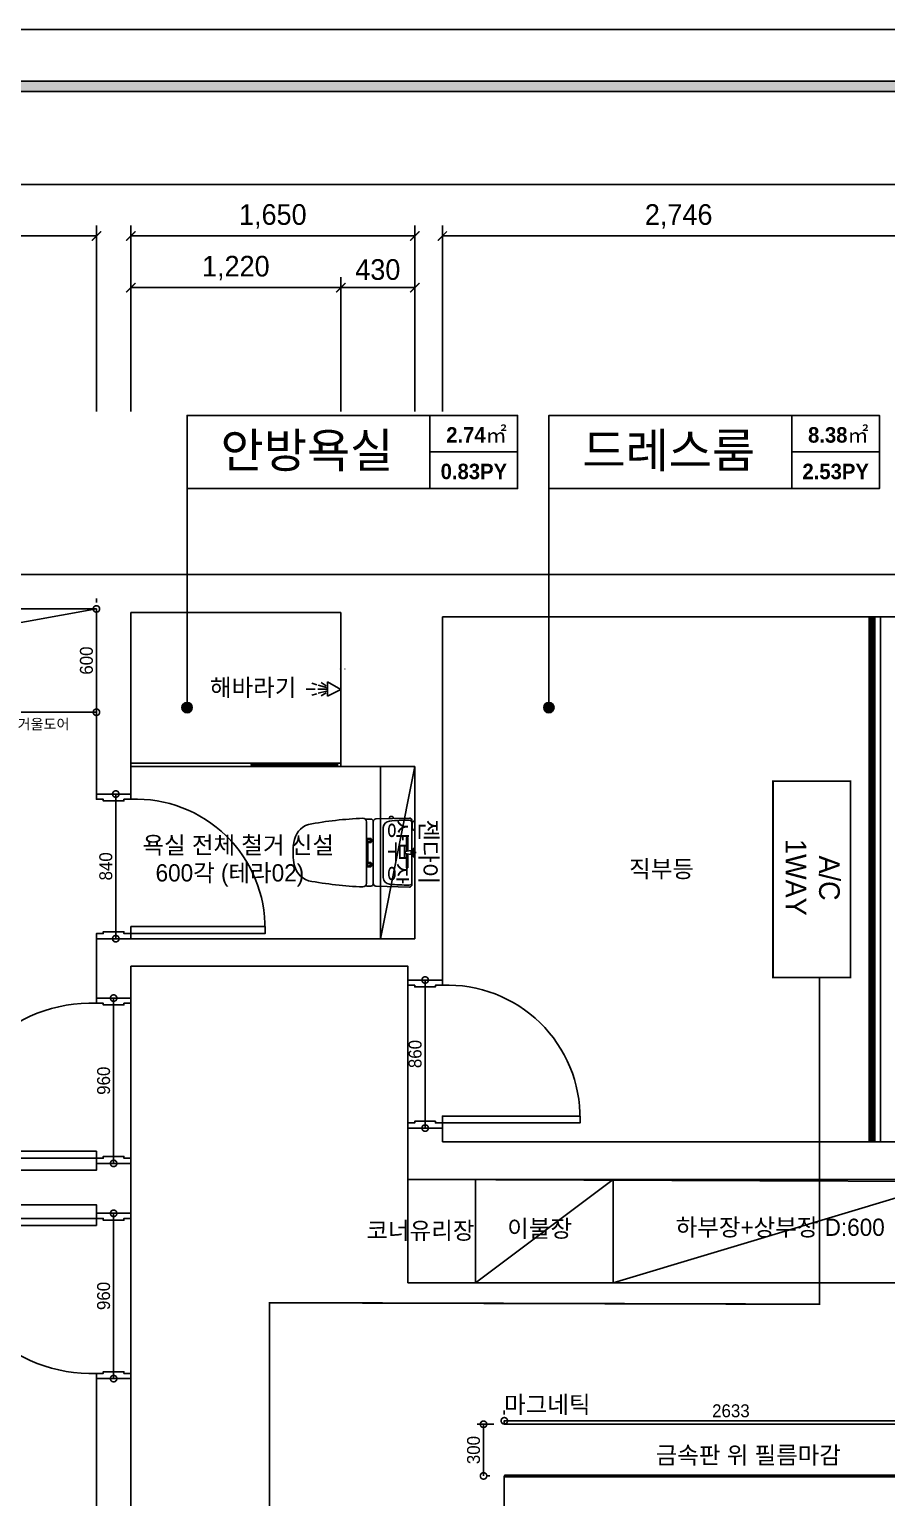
# Model space of a CAD drawing. Header units: inches. Extents: x 220271 to 272471, y 4186 to 23206.
# Drawn here: x 230589 to 235570, y 14079 to 22606 of the extents above; entities that cross this region are included whole.
import ezdxf
from ezdxf.enums import TextEntityAlignment as Align

# ---------------------------------------------------------------- set-up
doc = ezdxf.new("R2010")
doc.units = ezdxf.units.IN
doc.header["$LTSCALE"] = 50
doc.header["$MEASUREMENT"] = 0
for name, pattern in [('HID', [2.5, 1.5, -1]), ('HID2', [1, 0.5, -0.5]), ('HIDDEN', [0.375, 0.25, -0.125])]:
    doc.linetypes.add(name, pattern=pattern)
for name, color, linetype in [('0-ELC TEXT', 7, 'Continuous'), ('03-TEXT', 3, 'Continuous'), ('06-FUR', 6, 'Continuous'), ('06-LIGHT', 4, 'Continuous'), ('07-DIM WAL', 5, 'Continuous'), ('3.기호.계단선', 30, 'Continuous'), ('BATH', 4, 'Continuous'), ('CEIL-LIGHT', 7, 'Continuous'), ('CO-BATH', 6, 'Continuous'), ('CO-DO-FR', 7, 'Continuous'), ('CO-DOOR', 8, 'Continuous'), ('F-WALL1', 2, 'Continuous'), ('fin', 5, 'Continuous'), ('FORM(YOURNAME)-1', 1, 'Continuous'), ('FORM(YOURNAME)-11', 1, 'Continuous'), ('HL', 6, 'HIDDEN'), ('TOILET-1', 6, 'Continuous'), ('설비', 140, 'Continuous'), ('욕실설비', 3, 'Continuous')]:
    doc.layers.add(name, color=color, linetype=linetype)
doc.styles.add('YOURNAME', font='HY울릉도M.TTF')
doc.styles.add('넥슨고딕', font='NEXONLv1GothicBold.ttf')
doc.styles.add('스타일1', font='HY울릉도M.TTF')
doc.styles.add('코레일둥고', font='Korail_Round_Gothic_Medium.ttf')
doc.dimstyles.new('30', dxfattribs={"dimscale": 30, "dimtxt": 2.5, "dimasz": 2.5, "dimexe": 1.25, "dimexo": 2, "dimtad": 1, "dimdec": 0, "dimtxsty": '스타일1', "dimblk": 'DOTSMALL', "dimcen": 2.5, "dimclrd": 1, "dimclre": 1, "dimclrt": 7, "dimadec": 0, "dimazin": 0, "dimtfac": 1, "dimtdec": 0, "dimtix": 1, "dimtmove": 0, "dimatfit": 3, "dimldrblk": 'DOTSMALL', "dimfxl": 1.25, "dimarcsym": 0})
doc.dimstyles.new('YOURNAME-60', dxfattribs={"dimscale": 60, "dimtxt": 2, "dimasz": 0.9, "dimexe": 1, "dimexo": 3, "dimgap": 0.7, "dimtad": 1, "dimdec": 0, "dimzin": 0, "dimdsep": 46, "dimlunit": 6, "dimtxsty": 'YOURNAME', "dimblk": 'ARCHTICK', "dimcen": 0, "dimclrd": 1, "dimclre": 1, "dimclrt": 7, "dimadec": 0, "dimazin": 0, "dimtfac": 1, "dimtdec": 0, "dimtix": 1, "dimtmove": 2, "dimatfit": 3, "dimldrblk": 'ARCHTICK', "dimfxl": 1, "dimtolj": 1, "dimtzin": 0, "dimarcsym": 0})

# ---------------------------------------------------------------- blocks, each defined once
blk = doc.blocks.new('FORM-ELEVATION')
at = {"layer": 'FORM(YOURNAME)-11'}
h = blk.add_hatch(color=256, dxfattribs=at)
h.dxf.hatch_style = 1
h.paths.add_polyline_path([(-10309, 35708), (71691, 35708), (71691, 35508), (-10309, 35508)])
h.paths.add_polyline_path([(-10309, -21492), (71691, -21492), (71691, -21692), (-10309, -21692)])
at = {"layer": 'Defpoints', "color": 158}
for points in [[(-10309, -21692), (71691, -21692), (71691, 35708), (-10309, 35708)], [(-8309, 33708), (61071, 33708), (61071, -19692), (-8309, -19692)]]:
    blk.add_lwpolyline(points, close=True, dxfattribs=at)
at = {"layer": 'FORM(YOURNAME)-11', "color": 250}
blk.add_lwpolyline([(-11309, -22692), (72691, -22692), (72691, 36708), (-11309, 36708)], close=True, dxfattribs=at)
at = {"layer": 'FORM(YOURNAME)-11'}
blk.add_lwpolyline([(-10309, 35708), (71691, 35708), (71691, 35508), (-10309, 35508)], close=True, dxfattribs=at)
at = {"layer": 'FORM(YOURNAME)-11', "color": 3, "style": 'YOURNAME'}
for tag, height, p in [('1', 450, (71041, -1219)), ('2', 450, (71041, -1863)), ('3', 450, (71041, -3150)), ('4', 450, (71041, -5081)), ('5', 515, (71041, -7398)), ('6', 515, (71041, -9650)), ('7', 515, (71041, -11903)), ('8', 515, (71041, -14155)), ('9', 515, (71041, -16408)), ('10', 515, (66791, -18596)), ('11', 515, (71041, -18660)), ('12', 515, (66791, -20848)), ('13', 515, (71041, -20848))]:
    blk.add_attdef(tag, text='', height=height, dxfattribs=at).set_placement(p, align=Align.MIDDLE_RIGHT)
blk = doc.blocks.new('_ArchTick')
at = {"color": 0, "linetype": 'ByBlock', "const_width": 0.15}
blk.add_lwpolyline([(-0.5, -0.5), (0.5, 0.5)], dxfattribs=at)
blk = doc.blocks.new('*D57')
at = {"layer": '07-DIM WAL', "color": 1, "lineweight": -2, "transparency": 16777216}
for p, q in [((232988.8, 20386.1), (232988.8, 21466.1)), ((235734.8, 21406.1), (232988.8, 21406.1)), ((235734.8, 20386.1), (235734.8, 21466.1))]:
    blk.add_line(p, q, dxfattribs=at)
at = {"layer": 'Defpoints', "color": 0, "transparency": 16777216}
for p in [(232988.8, 21406.1), (232988.8, 20206.1), (235734.8, 20206.1)]:
    blk.add_point(p, dxfattribs=at)
at = {"layer": '07-DIM WAL', "color": 1, "lineweight": -2, "transparency": 16777216, "xscale": 54, "yscale": 54, "zscale": 54, "rotation": 180}
blk.add_blockref('_ArchTick', (232988.8, 21406.1), dxfattribs=at)
at = {"layer": '07-DIM WAL', "color": 1, "lineweight": -2, "transparency": 16777216, "xscale": 54, "yscale": 54, "zscale": 54}
blk.add_blockref('_ArchTick', (235734.8, 21406.1), dxfattribs=at)
at = {"layer": '07-DIM WAL', "color": 7, "transparency": 16777216, "insert": (234361.8, 21519.7), "char_height": 120, "attachment_point": 5, "style": 'YOURNAME'}
blk.add_mtext('\\A1;2,746', dxfattribs=at)
blk = doc.blocks.new('*D58')
at = {"layer": '07-DIM WAL', "color": 1, "lineweight": -2, "transparency": 16777216}
for p, q in [((231178.8, 20386.1), (231178.8, 21466.1)), ((232828.8, 21406.1), (231178.8, 21406.1)), ((232828.8, 20386.1), (232828.8, 21466.1))]:
    blk.add_line(p, q, dxfattribs=at)
at = {"layer": 'Defpoints', "color": 0, "transparency": 16777216}
for p in [(231178.8, 21406.1), (231178.8, 20206.1), (232828.8, 20206.1)]:
    blk.add_point(p, dxfattribs=at)
at = {"layer": '07-DIM WAL', "color": 1, "lineweight": -2, "transparency": 16777216, "xscale": 54, "yscale": 54, "zscale": 54, "rotation": 180}
blk.add_blockref('_ArchTick', (231178.8, 21406.1), dxfattribs=at)
at = {"layer": '07-DIM WAL', "color": 1, "lineweight": -2, "transparency": 16777216, "xscale": 54, "yscale": 54, "zscale": 54}
blk.add_blockref('_ArchTick', (232828.8, 21406.1), dxfattribs=at)
at = {"layer": '07-DIM WAL', "color": 7, "transparency": 16777216, "insert": (232003.8, 21519.7), "char_height": 120, "attachment_point": 5, "style": 'YOURNAME'}
blk.add_mtext('\\A1;1,650', dxfattribs=at)
blk = doc.blocks.new('*D59')
at = {"layer": '07-DIM WAL', "color": 1, "lineweight": -2, "transparency": 16777216}
for p, q in [((231178.8, 20386.1), (231178.8, 21166.1)), ((232398.8, 20386.1), (232398.8, 21166.1)), ((231178.8, 21106.1), (232398.8, 21106.1))]:
    blk.add_line(p, q, dxfattribs=at)
at = {"layer": 'Defpoints', "color": 0, "transparency": 16777216}
for p in [(232398.8, 21106.1), (231178.8, 20206.1), (232398.8, 20206.1)]:
    blk.add_point(p, dxfattribs=at)
at = {"layer": '07-DIM WAL', "color": 1, "lineweight": -2, "transparency": 16777216, "xscale": 54, "yscale": 54, "zscale": 54, "rotation": 180}
blk.add_blockref('_ArchTick', (231178.8, 21106.1), dxfattribs=at)
at = {"layer": '07-DIM WAL', "color": 1, "lineweight": -2, "transparency": 16777216, "xscale": 54, "yscale": 54, "zscale": 54}
blk.add_blockref('_ArchTick', (232398.8, 21106.1), dxfattribs=at)
at = {"layer": '07-DIM WAL', "color": 7, "transparency": 16777216, "insert": (231788.8, 21219.7), "char_height": 120, "attachment_point": 5, "style": 'YOURNAME'}
blk.add_mtext('\\A1;1,220', dxfattribs=at)
blk = doc.blocks.new('*D60')
at = {"layer": '07-DIM WAL', "color": 1, "lineweight": -2, "transparency": 16777216}
for p, q in [((232398.8, 20386.1), (232398.8, 21166.1)), ((232828.8, 20386.1), (232828.8, 21166.1)), ((232398.8, 21106.1), (232828.8, 21106.1))]:
    blk.add_line(p, q, dxfattribs=at)
at = {"layer": 'Defpoints', "color": 0, "transparency": 16777216}
for p in [(232828.8, 21106.1), (232398.8, 20206.1), (232828.8, 20206.1)]:
    blk.add_point(p, dxfattribs=at)
at = {"layer": '07-DIM WAL', "color": 1, "lineweight": -2, "transparency": 16777216, "xscale": 54, "yscale": 54, "zscale": 54, "rotation": 180}
blk.add_blockref('_ArchTick', (232398.8, 21106.1), dxfattribs=at)
at = {"layer": '07-DIM WAL', "color": 1, "lineweight": -2, "transparency": 16777216, "xscale": 54, "yscale": 54, "zscale": 54}
blk.add_blockref('_ArchTick', (232828.8, 21106.1), dxfattribs=at)
at = {"layer": '07-DIM WAL', "color": 7, "transparency": 16777216, "insert": (232613.8, 21210.5), "char_height": 120, "attachment_point": 5, "style": 'YOURNAME'}
blk.add_mtext('\\A1;430', dxfattribs=at)
blk = doc.blocks.new('*D61')
at = {"layer": '07-DIM WAL', "color": 1, "lineweight": -2, "transparency": 16777216}
for p, q in [((226258.8, 20386.1), (226258.8, 21466.1)), ((230978.8, 21406.1), (226258.8, 21406.1)), ((230978.8, 20386.1), (230978.8, 21466.1))]:
    blk.add_line(p, q, dxfattribs=at)
at = {"layer": 'Defpoints', "color": 0, "transparency": 16777216}
for p in [(226258.8, 21406.1), (226258.8, 20206.1), (230978.8, 20206.1)]:
    blk.add_point(p, dxfattribs=at)
at = {"layer": '07-DIM WAL', "color": 1, "lineweight": -2, "transparency": 16777216, "xscale": 54, "yscale": 54, "zscale": 54, "rotation": 180}
blk.add_blockref('_ArchTick', (226258.8, 21406.1), dxfattribs=at)
at = {"layer": '07-DIM WAL', "color": 1, "lineweight": -2, "transparency": 16777216, "xscale": 54, "yscale": 54, "zscale": 54}
blk.add_blockref('_ArchTick', (230978.8, 21406.1), dxfattribs=at)
at = {"layer": '07-DIM WAL', "color": 7, "transparency": 16777216, "insert": (228618.8, 21519.7), "char_height": 120, "attachment_point": 5, "style": 'YOURNAME'}
blk.add_mtext('\\A1;4,720', dxfattribs=at)
blk = doc.blocks.new('_DOTSMALL')
at = {"color": 0, "linetype": 'ByBlock', "const_width": 0.5}
blk.add_lwpolyline([(-0.0625, 0, 1), (0.0625, 0, 1)], format="xyb", close=True, dxfattribs=at)
blk = doc.blocks.new('*D76')
at = {"layer": '07-DIM WAL', "color": 1, "lineweight": -2, "transparency": 16777216}
for p, q in [((231091.2, 17325.1), (231091.2, 18165.1)), ((231138.8, 18165.1), (231128.7, 18165.1)), ((231138.8, 17325.1), (231128.7, 17325.1))]:
    blk.add_line(p, q, dxfattribs=at)
at = {"layer": 'Defpoints', "color": 0, "transparency": 16777216}
for p in [(231078.8, 18165.1), (231091.2, 18165.1), (231078.8, 17325.1)]:
    blk.add_point(p, dxfattribs=at)
at = {"layer": '07-DIM WAL', "color": 1, "lineweight": -2, "transparency": 16777216, "xscale": 75, "yscale": 75, "zscale": 75}
for p, rotation in [((231091.2, 18165.1), 90), ((231091.2, 17325.1), 270)]:
    blk.add_blockref('_DOTSMALL', p, dxfattribs=dict(at, rotation=rotation))
at = {"layer": '07-DIM WAL', "color": 7, "transparency": 16777216, "insert": (231033.5, 17745.1), "char_height": 75, "attachment_point": 5, "rotation": 90, "style": '스타일1'}
blk.add_mtext('840', dxfattribs=at)
blk = doc.blocks.new('*D77')
at = {"layer": '07-DIM WAL', "color": 1, "lineweight": -2, "transparency": 16777216}
for p, q in [((231078.8, 16980.1), (231078.8, 16020.1)), ((231138.8, 16980.1), (231116.3, 16980.1)), ((231138.8, 16020.1), (231116.3, 16020.1))]:
    blk.add_line(p, q, dxfattribs=at)
at = {"layer": 'Defpoints', "color": 0, "transparency": 16777216}
for p in [(231078.8, 16980.1), (231078.8, 16020.1), (231078.8, 16020.1)]:
    blk.add_point(p, dxfattribs=at)
at = {"layer": '07-DIM WAL', "color": 1, "lineweight": -2, "transparency": 16777216, "xscale": 75, "yscale": 75, "zscale": 75}
for p, rotation in [((231078.8, 16980.1), 89.99999999657288), ((231078.8, 16020.1), 269.9999999965729)]:
    blk.add_blockref('_DOTSMALL', p, dxfattribs=dict(at, rotation=rotation))
at = {"layer": '07-DIM WAL', "color": 7, "transparency": 16777216, "insert": (231020.9, 16500.1), "char_height": 75, "attachment_point": 5, "rotation": 90, "style": '스타일1'}
blk.add_mtext('960', dxfattribs=at)
blk = doc.blocks.new('*D78')
at = {"layer": '07-DIM WAL', "color": 1, "lineweight": -2, "transparency": 16777216}
for p, q in [((232828.8, 17085.1), (232851.3, 17085.1)), ((232888.8, 16225.1), (232888.8, 17085.1)), ((232828.8, 16225.1), (232851.3, 16225.1))]:
    blk.add_line(p, q, dxfattribs=at)
at = {"layer": 'Defpoints', "color": 0, "transparency": 16777216}
for p in [(232888.8, 17085.1), (232888.8, 17085.1), (232888.8, 16225.1)]:
    blk.add_point(p, dxfattribs=at)
at = {"layer": '07-DIM WAL', "color": 1, "lineweight": -2, "transparency": 16777216, "xscale": 75, "yscale": 75, "zscale": 75}
for p, rotation in [((232888.8, 17085.1), 90), ((232888.8, 16225.1), 270)]:
    blk.add_blockref('_DOTSMALL', p, dxfattribs=dict(at, rotation=rotation))
at = {"layer": '07-DIM WAL', "color": 7, "transparency": 16777216, "insert": (232830.9, 16655.1), "char_height": 75, "attachment_point": 5, "rotation": 90, "style": '스타일1'}
blk.add_mtext('860', dxfattribs=at)
blk = doc.blocks.new('*D79')
at = {"layer": '07-DIM WAL', "color": 1, "lineweight": -2, "transparency": 16777216}
for p, q in [((231078.8, 15730.1), (231078.8, 14770.1)), ((231138.8, 15730.1), (231116.3, 15730.1)), ((231138.8, 14770.1), (231116.3, 14770.1))]:
    blk.add_line(p, q, dxfattribs=at)
at = {"layer": 'Defpoints', "color": 0, "transparency": 16777216}
for p in [(231078.8, 15730.1), (231078.8, 14770.1), (231078.8, 14770.1)]:
    blk.add_point(p, dxfattribs=at)
at = {"layer": '07-DIM WAL', "color": 1, "lineweight": -2, "transparency": 16777216, "xscale": 75, "yscale": 75, "zscale": 75}
for p, rotation in [((231078.8, 15730.1), 90), ((231078.8, 14770.1), 270)]:
    blk.add_blockref('_DOTSMALL', p, dxfattribs=dict(at, rotation=rotation))
at = {"layer": '07-DIM WAL', "color": 7, "transparency": 16777216, "insert": (231020.9, 15250.1), "char_height": 75, "attachment_point": 5, "rotation": 90, "style": '스타일1'}
blk.add_mtext('960', dxfattribs=at)
blk = doc.blocks.new('vudausseh')
at = {"layer": 'CO-DO-FR'}
for points in [[(234787.2, 41355.5), (234587.2, 41355.5), (234587.2, 41325.5), (234627.2, 41325.5), (234627.2, 41315.5), (234747.2, 41315.5), (234747.2, 41325.5), (234787.2, 41325.5), (234787.2, 41355.5)], [(234787.2, 40515.5), (234587.2, 40515.5), (234587.2, 40545.5), (234627.2, 40545.5), (234627.2, 40555.5), (234747.2, 40555.5), (234747.2, 40545.5), (234787.2, 40545.5), (234787.2, 40515.5)], [(236597.2, 40275.5), (236397.2, 40275.5), (236397.2, 40245.5), (236437.2, 40245.5), (236437.2, 40235.5), (236557.2, 40235.5), (236557.2, 40245.5), (236597.2, 40245.5), (236597.2, 40275.5)], [(234587.2, 40170.5), (234787.2, 40170.5), (234787.2, 40140.5), (234747.2, 40140.5), (234747.2, 40130.5), (234627.2, 40130.5), (234627.2, 40140.5), (234587.2, 40140.5), (234587.2, 40170.5)], [(236597.2, 39415.5), (236397.2, 39415.5), (236397.2, 39445.5), (236437.2, 39445.5), (236437.2, 39455.5), (236557.2, 39455.5), (236557.2, 39445.5), (236597.2, 39445.5), (236597.2, 39415.5)], [(234587.2, 39210.5), (234787.2, 39210.5), (234787.2, 39240.5), (234747.2, 39240.5), (234747.2, 39250.5), (234627.2, 39250.5), (234627.2, 39240.5), (234587.2, 39240.5), (234587.2, 39210.5)], [(234587.2, 38920.5), (234787.2, 38920.5), (234787.2, 38890.5), (234747.2, 38890.5), (234747.2, 38880.5), (234627.2, 38880.5), (234627.2, 38890.5), (234587.2, 38890.5), (234587.2, 38920.5)], [(234587.2, 37960.5), (234787.2, 37960.5), (234787.2, 37990.5), (234747.2, 37990.5), (234747.2, 38000.5), (234627.2, 38000.5), (234627.2, 37990.5), (234587.2, 37990.5), (234587.2, 37960.5)]]:
    blk.add_lwpolyline(points, close=True, dxfattribs=at)
at = {"layer": 'CO-DOOR'}
for points in [[(235567.2, 40585.5), (234787.2, 40585.5), (234787.2, 40545.5), (235567.2, 40545.5)], [(237397.2, 39485.5), (236597.2, 39485.5), (236597.2, 39445.5), (237397.2, 39445.5)], [(233687.2, 39280.5), (234587.2, 39280.5), (234587.2, 39240.5), (233687.2, 39240.5)], [(233687.2, 38850.5), (234587.2, 38850.5), (234587.2, 38890.5), (233687.2, 38890.5)]]:
    blk.add_lwpolyline(points, close=True, dxfattribs=at)
for centre, radius, start, end in [((234816.6, 40575.5), 750.6, 359.23662, 92.25149), ((236626.7, 39475.5), 770.6, 359.25642, 92.19403), ((234557.6, 39270.5), 870.5, 88.0543, 180.65821), ((234557.6, 38860.5), 870.5, 179.34179, 271.9457)]:
    blk.add_arc(centre, radius, start, end, dxfattribs=at)
at = {"layer": 'F-WALL1'}
for p, q in [((229627.2, 42630.5), (239390.2, 42630.5)), ((234587.2, 42430.5), (229867.2, 42430.5)), ((234587.2, 41355.5), (234587.2, 42430.5)), ((236007.2, 42410.5), (234787.2, 42410.5)), ((234787.2, 42410.5), (234787.2, 41355.5)), ((236007.2, 41515.5), (236007.2, 42410.5)), ((239343.2, 42385.5), (236597.2, 42385.5)), ((236597.2, 42385.5), (236597.2, 40275.5)), ((236437.2, 41515.5), (236007.2, 41515.5)), ((236437.2, 40515.5), (236437.2, 41515.5)), ((234787.2, 41355.5), (234587.2, 41355.5)), ((234587.2, 40170.5), (234587.2, 40515.5)), ((234587.2, 40515.5), (236437.2, 40515.5)), ((236397.2, 40355.5), (234787.2, 40355.5)), ((234787.2, 40355.5), (234787.2, 40170.5)), ((236397.2, 40275.5), (236397.2, 40355.5)), ((236597.2, 40275.5), (236397.2, 40275.5)), ((234787.2, 40170.5), (234587.2, 40170.5)), ((236397.2, 39415.5), (236397.2, 39117.5)), ((236597.2, 39415.5), (236397.2, 39415.5)), ((236597.2, 39335.5), (236597.2, 39415.5)), ((239343.2, 39335.5), (236597.2, 39335.5)), ((236397.2, 39117.5), (239590.2, 39117.5)), ((236957.2, 37143), (236957.2, 37395.5)), ((236957.2, 37395.5), (241531.2, 37395.5))]:
    blk.add_line(p, q, dxfattribs=at)
for points in [[(229627.2, 39540.5), (229867.2, 39540.5), (229867.2, 39170.5), (234587.2, 39170.5), (234587.2, 39210.5), (234787.2, 39210.5), (234787.2, 38920.5), (234587.2, 38920.5), (234587.2, 38970.5), (229854.2, 38970.5), (229854.2, 38874.5), (229627.2, 38874.5), (229627.2, 39540.5)], [(229627.2, 36254.5), (229854.2, 36254.5), (229854.2, 36158.5), (234587.2, 36158.5), (234587.2, 37960.5), (234787.2, 37960.5), (234787.2, 35920.5), (229827.2, 35920.5), (229827.2, 35580.5), (229627.2, 35580.5), (229627.2, 36254.5)]]:
    blk.add_lwpolyline(points, dxfattribs=at)
blk = doc.blocks.new('AC-8')
at = {"layer": 'BATH'}
for p, q in [((-50.8, 54), (-0.1, 142.7)), ((-0.1, 142.7), (45.4, 54)), ((45.4, 54), (-50.8, 54)), ((-24.7, 46.5), (-46.3, 12.2)), ((-13.5, 47.3), (-27.7, -7.9)), ((-1.6, 49.5), (-1.6, -10.8)), ((10.4, 47.3), (24.5, -7.9)), ((21.6, 46.5), (43.2, 12.2)), ((-31.4, -16.2), (-41.1, -49)), ((-1.6, -27.3), (-1.6, -88.5)), ((28.3, -16.2), (38, -49))]:
    blk.add_line(p, q, dxfattribs=at)
blk = doc.blocks.new('A$C4B2D31F0')
for p, q in [((168.9, 707.3), (216.9, 707.3)), ((192.9, 707.3), (192.9, 716))]:
    blk.add_line(p, q)
at = {"layer": 'fin', "color": 4}
for p, q in [((185, 690.9), (20.4, 690.9)), ((37.2, 692.3), (24.7, 692.3)), ((37.2, 692.3), (49.7, 692.3)), ((200.9, 690.9), (365.5, 690.9)), ((47.7, 523.7), (192.9, 523.7)), ((338.2, 523.7), (192.9, 523.7)), ((12.6, 465.9), (192.9, 465.9)), ((192.9, 426.6), (13.7, 426.6)), ((373.3, 465.9), (192.9, 465.9)), ((192.9, 426.6), (372.2, 426.6))]:
    blk.add_line(p, q, dxfattribs=at)
for points in [[(20.4, 690.9), (7.9, 690.9, 0.421209), (-7.1, 675.5), (-2.4, 480.5, 0.001659)], [(365.5, 690.9), (378, 690.9, -0.421209), (392.9, 675.5), (388.3, 480.5, -0.001659)], [(12.6, 465.9, 0.371724), (-1.8, 451.2, 0.003515), (-1, 420.3, 0.320541)], [(373.3, 465.9, -0.371724), (387.7, 451.2, -0.003515), (386.9, 420.3, -0.320541)]]:
    blk.add_lwpolyline(points, format="xyb", dxfattribs=at)
for centre, radius, start, end in [((20.4, 674.9), 16, 90, 179.31159), ((24.7, 707.3), 15, 180, 270), ((49.7, 707.3), 15, 270, 0), ((365.5, 674.9), 16, 0.68841, 90), ((1004.3, 663.1), 1000, 179.31159, 185.94375), ((-618.4, 663.1), 1000, 354.05625, 0.68841), ((49.4, 563.7), 40, 185.94375, 267.51291), ((336.5, 563.7), 40, 272.48709, 354.05625), ((13.7, 406.6), 20, 90, 182.3333), ((12.6, 480.9), 15, 181.36509, 270), ((372.2, 406.6), 20, 357.6667, 90), ((373.3, 480.9), 15, 270, 358.63491), ((2197.7, 495.6), 2205.9, 182.3333, 190.60807), ((-1811.8, 495.6), 2205.9, 349.39193, 357.6667), ((148.7, 128.9), 125.5, 198.2964, 263.42408), ((237.2, 128.9), 125.5, 276.57592, 341.7036), ((192.9, 405.9), 405.9, 261.69926, 270), ((192.9, 405.9), 405.9, 270, 278.30074)]:
    blk.add_arc(centre, radius, start, end, dxfattribs=at)
at = {"layer": 'HL', "linetype": 'Continuous'}
for p, q in [((168.9, 697.3), (168.9, 707.3)), ((168.9, 697.3), (216.9, 697.3)), ((186, 692.5), (180.6, 697.3)), ((181.6, 685.5), (186, 692.5)), ((187, 651.2), (181.6, 685.5)), ((181.6, 685.5), (204.3, 685.5)), ((186, 692.5), (199.9, 692.5)), ((198.9, 651.2), (204.3, 685.5)), ((199.9, 692.5), (205.3, 697.3)), ((204.3, 685.5), (199.9, 692.5)), ((216.9, 697.3), (216.9, 707.3)), ((106.4, 666.3), (184.4, 666.3)), ((106.4, 659.3), (185.5, 659.3)), ((187, 651.2), (198.9, 651.2)), ((200.4, 659.3), (279.4, 659.3)), ((201.4, 666.3), (279.4, 666.3)), ((-16, 576.9), (-16, 564.8)), ((-12, 580.9), (-4.8, 580.9)), ((-12, 560.8), (-4.3, 560.8)), ((192.9, 433.7), (146.6, 433.7)), ((192.9, 433.7), (239.3, 433.7))]:
    blk.add_line(p, q, dxfattribs=at)
for points in [[(110.4, 426.6), (110.4, 450.8, -0.414214), (114.4, 454.8), (130.9, 454.8, -0.414214), (134.9, 450.8), (134.9, 435.2), (134.9, 426.6)], [(134.9, 435.2), (144.6, 435.2, -0.414214), (146.6, 433.2), (146.6, 426.6)], [(251, 435.2), (241.3, 435.2, 0.414214), (239.3, 433.2), (239.3, 426.6)], [(275.5, 426.6), (275.5, 450.8, 0.414214), (271.5, 454.8), (255, 454.8, 0.414214), (251, 450.8), (251, 435.2), (251, 426.6)]]:
    blk.add_lwpolyline(points, format="xyb", dxfattribs=at)
for centre in [(122.9, 440.9), (262.9, 440.9)]:
    blk.add_circle(centre, 8, dxfattribs=at)
for centre, radius, start, end in [((106.4, 662.8), 3.5, 90, 270), ((279.4, 662.8), 3.5, 270, 90), ((-12, 576.9), 4, 90, 180), ((-12, 564.8), 4, 180, 270)]:
    blk.add_arc(centre, radius, start, end, dxfattribs=at)
blk = doc.blocks.new('*D106')
at = {"layer": '07-DIM WAL', "color": 1, "lineweight": -2, "transparency": 16777216}
for p, q in [((233348.8, 14585.1), (233348.8, 14562.6)), ((235981.8, 14585.1), (235981.8, 14562.6)), ((233348.8, 14525.1), (235981.8, 14525.1))]:
    blk.add_line(p, q, dxfattribs=at)
at = {"layer": 'Defpoints', "color": 0, "transparency": 16777216}
for p in [(233348.8, 14525.1), (235981.8, 14525.1), (235981.8, 14525.1)]:
    blk.add_point(p, dxfattribs=at)
at = {"layer": '07-DIM WAL', "color": 1, "lineweight": -2, "transparency": 16777216, "xscale": 75, "yscale": 75, "zscale": 75, "rotation": 180}
blk.add_blockref('_DOTSMALL', (233348.8, 14525.1), dxfattribs=at)
at = {"layer": '07-DIM WAL', "color": 1, "lineweight": -2, "transparency": 16777216, "xscale": 75, "yscale": 75, "zscale": 75}
blk.add_blockref('_DOTSMALL', (235981.8, 14525.1), dxfattribs=at)
at = {"layer": '07-DIM WAL', "color": 7, "transparency": 16777216, "insert": (234665.3, 14582.9), "char_height": 75, "attachment_point": 5, "style": '스타일1'}
blk.add_mtext('2633', dxfattribs=at)
blk = doc.blocks.new('*D107')
at = {"layer": '07-DIM WAL', "color": 1, "lineweight": -2, "transparency": 16777216}
for p, q in [((233288.8, 14505.1), (233190.6, 14505.1)), ((233228.1, 14505.1), (233228.1, 14205.1)), ((233248.8, 14205.1), (233265.6, 14205.1))]:
    blk.add_line(p, q, dxfattribs=at)
at = {"layer": 'Defpoints', "color": 0, "transparency": 16777216}
for p in [(233348.8, 14505.1), (233188.8, 14205.1), (233228.1, 14205.1)]:
    blk.add_point(p, dxfattribs=at)
at = {"layer": '07-DIM WAL', "color": 1, "lineweight": -2, "transparency": 16777216, "xscale": 75, "yscale": 75, "zscale": 75}
for p, rotation in [((233228.1, 14505.1), 90), ((233228.1, 14205.1), 270)]:
    blk.add_blockref('_DOTSMALL', p, dxfattribs=dict(at, rotation=rotation))
at = {"layer": '07-DIM WAL', "color": 7, "transparency": 16777216, "insert": (233170.3, 14355.1), "char_height": 75, "attachment_point": 5, "rotation": 90, "style": '스타일1'}
blk.add_mtext('300', dxfattribs=at)
blk = doc.blocks.new('*D110')
at = {"layer": '07-DIM WAL', "color": 1, "lineweight": -2, "transparency": 16777216}
for p, q in [((230918.8, 19240.1), (230941.3, 19240.1)), ((230978.8, 19240.1), (230978.8, 18640.1)), ((230918.8, 18640.1), (230941.3, 18640.1))]:
    blk.add_line(p, q, dxfattribs=at)
at = {"layer": 'Defpoints', "color": 0, "transparency": 16777216}
for p in [(230978.8, 19240.1), (230978.8, 18640.1), (230978.8, 18640.1)]:
    blk.add_point(p, dxfattribs=at)
at = {"layer": '07-DIM WAL', "color": 1, "lineweight": -2, "transparency": 16777216, "xscale": 75, "yscale": 75, "zscale": 75}
for p, rotation in [((230978.8, 19240.1), 90), ((230978.8, 18640.1), 270)]:
    blk.add_blockref('_DOTSMALL', p, dxfattribs=dict(at, rotation=rotation))
at = {"layer": '07-DIM WAL', "color": 7, "transparency": 16777216, "insert": (230921, 18940.1), "char_height": 75, "attachment_point": 5, "rotation": 90, "style": '스타일1'}
blk.add_mtext('600', dxfattribs=at)
blk = doc.blocks.new('*D111')
at = {"layer": '07-DIM WAL', "color": 1, "lineweight": -2, "transparency": 16777216}
for p, q in [((227658.8, 19300.1), (227658.8, 19277.6)), ((230978.8, 19300.1), (230978.8, 19277.6)), ((230978.8, 19240.1), (227658.8, 19240.1))]:
    blk.add_line(p, q, dxfattribs=at)
at = {"layer": 'Defpoints', "color": 0, "transparency": 16777216}
for p in [(227658.8, 19240.1), (227658.8, 19240.1), (230978.8, 19240.1)]:
    blk.add_point(p, dxfattribs=at)
at = {"layer": '07-DIM WAL', "color": 1, "lineweight": -2, "transparency": 16777216, "xscale": 75, "yscale": 75, "zscale": 75, "rotation": 180}
blk.add_blockref('_DOTSMALL', (227658.8, 19240.1), dxfattribs=at)
at = {"layer": '07-DIM WAL', "color": 1, "lineweight": -2, "transparency": 16777216, "xscale": 75, "yscale": 75, "zscale": 75}
blk.add_blockref('_DOTSMALL', (230978.8, 19240.1), dxfattribs=at)
at = {"layer": '07-DIM WAL', "color": 7, "transparency": 16777216, "insert": (229318.8, 19297.9), "char_height": 75, "attachment_point": 5, "style": '스타일1'}
blk.add_mtext('3320', dxfattribs=at)

msp = doc.modelspace()

# ---------------------------------------------------------------- hatches: boundary and pattern name
at = {"layer": '0-ELC TEXT'}
h = msp.add_hatch(color=256, dxfattribs=at)
h.dxf.hatch_style = 1
edge = h.paths.add_edge_path()
edge.add_arc((231505.2, 18667.3), 30, 270, 630)
h = msp.add_hatch(color=256, dxfattribs=at)
h.dxf.hatch_style = 1
edge = h.paths.add_edge_path()
edge.add_arc((233607.5, 18667.3), 30, 270, 630)

# ---------------------------------------------------------------- linework, layer by layer
for p, q in [((232916.4, 19939.6), (232916.4, 20364.1)), ((235018.7, 19939.6), (235018.7, 20364.1)), ((232916.4, 20151.8), (233426, 20151.8)), ((235018.7, 20151.8), (235528.3, 20151.8)), ((231505.2, 19939.6), (231505.2, 18667.3)), ((233607.5, 19939.6), (233607.5, 18667.3))]:
    msp.add_line(p, q, dxfattribs=at)
for points in [[(231505.2, 19939.6), (233426, 19939.6), (233426, 20364.1), (231505.2, 20364.1)], [(233607.5, 19939.6), (235528.3, 19939.6), (235528.3, 20364.1), (233607.5, 20364.1)]]:
    msp.add_lwpolyline(points, close=True, dxfattribs=at)
at = {"layer": '0-ELC TEXT', "color": 140, "const_width": 20}
msp.add_lwpolyline([(233348.8, 14205.1), (235981.8, 14205.1)], dxfattribs=at)
at = {"layer": '0-ELC TEXT'}
for centre in [(231505.2, 18667.3), (233607.5, 18667.3)]:
    msp.add_circle(centre, 30, dxfattribs=at)
at = {"layer": '06-FUR'}
msp.add_line((232628.8, 17325.1), (232828.8, 18325.1), dxfattribs=at)
for points in [[(230978.8, 19240.1), (227658.8, 19240.1), (227658.8, 18640.1), (230978.8, 18640.1), (230978.8, 19240.1), (227658.8, 18640.1)], [(232828.8, 18325.1), (232828.8, 17325.1), (232628.8, 17325.1), (232628.8, 18325.1), (232828.8, 18325.1)]]:
    msp.add_lwpolyline(points, dxfattribs=at)
at = {"layer": '06-LIGHT'}
msp.add_line((235534.8, 16145.1), (235534.8, 19195.1), dxfattribs=at)
at = {"layer": '06-LIGHT', "color": 10, "linetype": 'HID', "const_width": 43.2}
msp.add_lwpolyline([(235484.8, 19195.1), (235484.8, 19195.1), (235484.8, 16145.1)], dxfattribs=at)
at = {"layer": '07-DIM WAL', "color": 6}
for p, q in [((232788.8, 15927.1), (232788.8, 15327.1)), ((233181.8, 15927.1), (232788.8, 15927.1)), ((233181.8, 15327.1), (233181.8, 15927.1)), ((233181.8, 15327.1), (233981.8, 15927.1)), ((233981.8, 15927.1), (233181.8, 15927.1)), ((233181.8, 15327.1), (233181.8, 15927.1)), ((233981.8, 15327.1), (233981.8, 15927.1)), ((233981.8, 15927.1), (235981.8, 15927.1)), ((235981.8, 15927.1), (233981.8, 15327.1)), ((232788.8, 15327.1), (233181.8, 15327.1)), ((233981.8, 15327.1), (233181.8, 15327.1)), ((235981.8, 15327.1), (233981.8, 15327.1))]:
    msp.add_line(p, q, dxfattribs=at)
msp.add_lwpolyline([(226218.8, 12730.1), (231178.8, 12730.1), (231178.8, 17165.1), (232788.8, 17165.1), (232788.8, 15927.1), (237903.4, 15907.1), (237922.8, 14200.4), (233348.8, 14205.1), (233348.8, 13952.6), (234756.3, 13952.6), (234788.8, 12487.6), (233348.8, 12487.6), (233348.8, 12205.1), (232773.8, 12205.1), (232773.8, 11805.1), (237922.8, 12105.1), (237922.8, 9332.1), (233348.8, 9332.1), (233328.8, 8385.1), (226214.1, 8385.1)], dxfattribs=at)
at = {"layer": '3.기호.계단선', "linetype": 'HID', "const_width": 10}
msp.add_lwpolyline([(234909.8, 18240.1), (234909.8, 17100.1), (235359.8, 17100.1), (235359.8, 18240.1)], close=True, dxfattribs=at)
msp.add_lwpolyline([(226845.8, 13804.1), (226845.8, 12342.1), (231983.8, 12350.9), (231983.8, 15210.9), (235180.2, 15202.1), (235180.2, 17100.1)], dxfattribs=at)
at = {"layer": 'CEIL-LIGHT'}
msp.add_lwpolyline([(235981.8, 14525.1), (233348.8, 14525.1), (233348.8, 14505.1), (235981.8, 14505.1)], close=True, dxfattribs=at)
at = {"layer": 'CO-BATH', "color": 251}
msp.add_lwpolyline([(231178.8, 18345.1), (232398.8, 18345.1), (232398.8, 18325.1), (231178.8, 18325.1)], close=True, dxfattribs=at)
at = {"layer": 'CO-BATH'}
for points in [[(232378.8, 18332.6), (231878.8, 18332.6), (231878.8, 18337.6), (232378.8, 18337.6)], [(232398.8, 18325.1), (232368.8, 18325.1), (232368.8, 18330.1), (232378.8, 18330.1), (232378.8, 18340.1), (232368.8, 18340.1), (232368.8, 18345.1), (232398.8, 18345.1)]]:
    msp.add_lwpolyline(points, close=True, dxfattribs=at)
at = {"layer": '욕실설비', "color": 8}
for p, q in [((232397.1, 18889.7), (232397.1, 18892.4)), ((232422.1, 18891.1), (232422.1, 18892.4))]:
    msp.add_line(p, q, dxfattribs=at)

# ---------------------------------------------------------------- block references
msp.add_blockref('vudausseh', (-3608.4, -23190.4))
at = {"layer": 'FORM(YOURNAME)-1', "xscale": 0.3, "yscale": 0.3, "zscale": 0.3}
msp.add_blockref('FORM-ELEVATION', (224263.3, 11593.7), dxfattribs=at)
at = {"layer": 'TOILET-1', "linetype": 'Continuous', "xscale": 0.873786407766195, "yscale": 0.873786407766195, "zscale": 0.873786407766195, "rotation": 270}
msp.add_blockref('AC-8', (232274, 18772.6), dxfattribs=at)
at = {"layer": 'TOILET-1', "rotation": 270}
msp.add_blockref('A$C4B2D31F0', (232121.5, 18018.1), dxfattribs=at)

# ---------------------------------------------------------------- texts
at = {"layer": '0-ELC TEXT', "style": '코레일둥고'}
for s, p in [('해바라기', (231638.6, 18733.2)), ('욕실 전체 철거 신설', (231246.4, 17818.8)), ('직부등', (234074.3, 17680.3)), ('코너유리장', (232547.8, 15580)), ('이불장', (233365.7, 15591.7)), ('하부장+상부장 D:600', (234344.5, 15599.2))]:
    msp.add_text(s, height=100, dxfattribs=at).set_placement(p)
for s, p in [('상부장', (232683.1, 18017.6)), ('젠다이', (232860, 18017.6))]:
    msp.add_text(s, height=100, rotation=270, dxfattribs=at).set_placement(p)
at = {"layer": '0-ELC TEXT', "color": 140, "style": '코레일둥고'}
for s, p in [('600각 (테라02)', (231322.5, 17657.4)), ('금속판 위 필름마감', (234228.2, 14275.9))]:
    msp.add_text(s, height=100, dxfattribs=at).set_placement(p)
at = {"layer": '03-TEXT'}
for s, height, style, p in [('2.74㎡', 90, '넥슨고딕', (233187.2, 20205.9)), ('8.38㎡', 90, '넥슨고딕', (235289.5, 20205.9)), ('안방욕실', 200, '코레일둥고', (232202.1, 20061)), ('드레스룸', 200, '코레일둥고', (234304.4, 20061)), ('0.83PY', 90, '넥슨고딕', (233171.8, 19993.7)), ('2.53PY', 90, '넥슨고딕', (235274.1, 19993.7))]:
    msp.add_text(s, height=height, dxfattribs=dict(at, style=style)).set_placement(p, align=Align.CENTER)
at = {"layer": '3.기호.계단선', "linetype": 'HID2', "style": '코레일둥고'}
msp.add_text('거울도어', height=60, dxfattribs=at).set_placement((230521, 18541.1))
at = {"layer": '3.기호.계단선', "style": '코레일둥고'}
for s, p in [('1WAY', (234982.7, 17903.8)), ('A/C', (235177.8, 17807.9))]:
    msp.add_text(s, height=120, rotation=270, dxfattribs=at).set_placement(p)
at = {"layer": '설비', "color": 30, "style": '코레일둥고'}
msp.add_text('마그네틱', height=100, dxfattribs=at).set_placement((233347.6, 14569.3))

# ---------------------------------------------------------------- dimensions: what is measured, and where the dimension line sits
at = {"layer": '07-DIM WAL'}
for base, p1, p2, dimstyle, picture, middle in [((226258.8, 21406.1), (230978.8, 20206.1), (226258.8, 20206.1), 'YOURNAME-60', '*D61', (228618.8, 21519.7)), ((231178.8, 21406.1), (232828.8, 20206.1), (231178.8, 20206.1), 'YOURNAME-60', '*D58', (232003.8, 21519.7)), ((232988.8, 21406.1), (235734.8, 20206.1), (232988.8, 20206.1), 'YOURNAME-60', '*D57', (234361.8, 21519.7)), ((232398.8, 21106.1), (231178.8, 20206.1), (232398.8, 20206.1), 'YOURNAME-60', '*D59', (231788.8, 21219.7)), ((232828.8, 21106.1), (232398.8, 20206.1), (232828.8, 20206.1), 'YOURNAME-60', '*D60', (232613.8, 21210.5)), ((227658.8, 19240.1), (230978.8, 19240.1), (227658.8, 19240.1), '30', '*D111', (229318.8, 19297.9)), ((235981.8, 14525.1), (233348.8, 14525.1), (235981.8, 14525.1), '30', '*D106', (234665.3, 14582.9))]:
    dim = msp.add_linear_dim(base=base, p1=p1, p2=p2, dimstyle=dimstyle, dxfattribs=at)
    dim.commit()
    dim.dimension.update_dxf_attribs({"geometry": picture, "text_midpoint": middle})
for base, p1, p2, picture, middle in [((230978.8, 18640.1), (230978.8, 19240.1), (230978.8, 18640.1), '*D110', (230921, 18940.1)), ((233228.1, 14205.1), (233348.8, 14505.1), (233188.8, 14205.1), '*D107', (233170.3, 14355.1))]:
    dim = msp.add_linear_dim(base=base, p1=p1, p2=p2, angle=90, dimstyle='30', dxfattribs=at)
    dim.commit()
    dim.dimension.update_dxf_attribs({"geometry": picture, "text_midpoint": middle})
for p1, p2, distance, picture, middle in [((231078.8, 17325.1), (231078.8, 18165.1), -12.5, '*D76', (231033.5, 17745.1)), ((232888.8, 16225.1), (232888.8, 17085.1), 0, '*D78', (232830.9, 16655.1)), ((231078.8, 16980.1), (231078.8, 16020.1), 0, '*D77', (231020.9, 16500.1)), ((231078.8, 15730.1), (231078.8, 14770.1), 0, '*D79', (231020.9, 15250.1))]:
    dim = msp.add_aligned_dim(p1=p1, p2=p2, distance=distance, dimstyle='30', dxfattribs=at)
    dim.commit()
    dim.dimension.update_dxf_attribs({"geometry": picture, "text_midpoint": middle})

doc.saveas('drawing.dxf')
